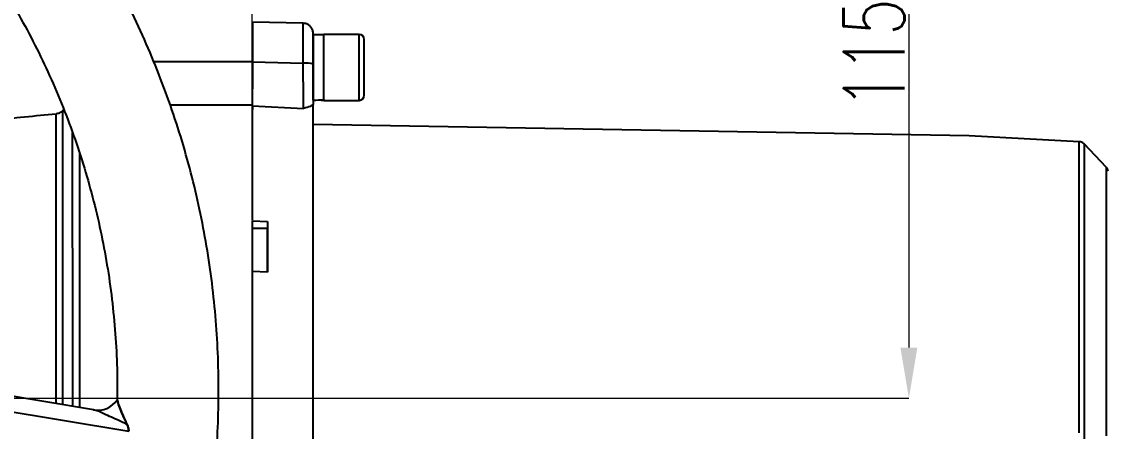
# Model space of a CAD drawing. Header units: millimetres. Extents: x 2379 to 4059, y 879 to 2067.
# Drawn here: x 3220.6 to 3435.1, y 1224.9 to 1305.6 of the extents above; entities that cross this region are included whole.
import ezdxf

# ---------------------------------------------------------------- set-up
doc = ezdxf.new("R2010")
doc.units = ezdxf.units.MM
doc.layers.add('AM_5', color=3, linetype='Continuous', lineweight=25)
doc.styles.add('SLDTEXTSTYLE1', font='txt.shx', dxfattribs={"width": 0.7, "bigfont": 'gbcbig.shx'})
doc.dimstyles.new('SLDDIMSTYLE12$0', dxfattribs={"dimtxt": 12, "dimasz": 10, "dimexe": 0, "dimexo": 0.0625, "dimgap": 0.875, "dimtad": 1, "dimdec": 1, "dimlfac": 1.8, "dimrnd": 1e-09, "dimzin": 12, "dimdsep": 46, "dimtxsty": 'SLDTEXTSTYLE1', "dimcen": 0.09, "dimdle": 8.16, "dimclrd": 3, "dimclre": 3, "dimadec": 0, "dimazin": 3, "dimtfac": 1, "dimtdec": 1, "dimtofl": 0, "dimtmove": 0, "dimatfit": 3, "dimfxl": 0, "dimfrac": 2, "dimtolj": 1, "dimlwd": 5, "dimlwe": 5, "dimarcsym": 0})
doc.dimstyles.new('SLDDIMSTYLE12$3', dxfattribs={"dimtxt": 12, "dimasz": 10, "dimexe": 0, "dimexo": 0.0625, "dimgap": 0.875, "dimtad": 1, "dimdec": 1, "dimlfac": 1.8, "dimrnd": 1e-09, "dimzin": 12, "dimdsep": 46, "dimtxsty": 'SLDTEXTSTYLE1', "dimcen": 0.09, "dimdle": 8.16, "dimclrd": 3, "dimclre": 3, "dimadec": 0, "dimazin": 3, "dimtfac": 1, "dimtdec": 1, "dimtofl": 0, "dimtmove": 0, "dimatfit": 3, "dimfxl": 0, "dimfrac": 2, "dimtolj": 1, "dimlwd": 5, "dimlwe": 5, "dimarcsym": 0})

# ---------------------------------------------------------------- blocks, each defined once
blk = doc.blocks.new('*D28')
at = {"layer": 'AM_5', "color": 3, "lineweight": 5, "transparency": 16777216}
blk.add_line((3266.08, 1303.08), (3266.08, 1422.83), dxfattribs=at)
at = {"layer": 'AM_5', "color": 3, "linetype": 'Continuous', "lineweight": 5, "transparency": 16777216}
for p, q in [((3276.08, 1422.83), (3428.08, 1422.83)), ((3438.08, 1225.93), (3438.08, 1422.83))]:
    blk.add_line(p, q, dxfattribs=at)
at = {"layer": 'AM_5', "color": 3, "transparency": 16777216}
for points in [[(3276.08, 1424.5), (3276.08, 1421.17), (3266.08, 1422.83)], [(3428.08, 1424.5), (3428.08, 1421.17), (3438.08, 1422.83)]]:
    blk.add_solid(points, dxfattribs=at)
at = {"layer": 'Defpoints', "color": 0, "transparency": 16777216}
for p in [(3438.08, 1422.83), (3266.08, 1303.02), (3438.08, 1225.87)]:
    blk.add_point(p, dxfattribs=at)
at = {"layer": 'AM_5', "color": 0, "transparency": 16777216, "insert": (3352.08, 1429.71), "char_height": 12, "attachment_point": 5, "style": 'SLDTEXTSTYLE1'}
blk.add_mtext('\\A1;175', dxfattribs=at)
blk = doc.blocks.new('*D43')
at = {"layer": 'AM_5', "color": 3, "lineweight": 5, "transparency": 16777216}
blk.add_line((3381.35, 1348.79), (3395.7, 1348.79), dxfattribs=at)
at = {"layer": 'AM_5', "color": 3, "linetype": 'Continuous', "lineweight": 5, "transparency": 16777216}
for p, q in [((3395.7, 1338.79), (3395.7, 1241.34)), ((3135.75, 1231.34), (3395.7, 1231.34))]:
    blk.add_line(p, q, dxfattribs=at)
at = {"layer": 'AM_5', "color": 3, "transparency": 16777216}
for points in [[(3394.03, 1338.79), (3397.37, 1338.79), (3395.7, 1348.79)], [(3394.03, 1241.34), (3397.37, 1241.34), (3395.7, 1231.34)]]:
    blk.add_solid(points, dxfattribs=at)
at = {"layer": 'Defpoints', "color": 0, "transparency": 16777216}
for p in [(3381.29, 1348.79), (3135.69, 1231.34), (3395.7, 1231.34)]:
    blk.add_point(p, dxfattribs=at)
at = {"layer": 'AM_5', "color": 0, "transparency": 16777216, "insert": (3388.82, 1299.3), "char_height": 12, "attachment_point": 5, "rotation": 90, "style": 'SLDTEXTSTYLE1'}
blk.add_mtext('\\A1;115', dxfattribs=at)
blk = doc.blocks.new('*D31')
at = {"layer": 'AM_5', "color": 3, "linetype": 'Continuous', "lineweight": 5, "transparency": 16777216}
blk.add_line((3252.82, 1384.1), (3219.14, 1358.1), dxfattribs=at)
at = {"layer": 'AM_5', "color": 3, "lineweight": 5, "transparency": 16777216}
for p, q in [((3151.76, 1306.16), (3151.94, 1306.16)), ((3151.85, 1306.07), (3151.85, 1306.25))]:
    blk.add_line(p, q, dxfattribs=at)
at = {"layer": 'AM_5', "color": 3, "transparency": 16777216}
blk.add_solid([(3218.12, 1359.42), (3220.16, 1356.78), (3211.22, 1351.99)], dxfattribs=at)
at = {"layer": 'Defpoints', "color": 0, "transparency": 16777216}
for p in [(3211.22, 1351.99), (3092.48, 1260.33)]:
    blk.add_point(p, dxfattribs=at)
at = {"layer": 'AM_5', "color": 0, "transparency": 16777216, "insert": (3235.74, 1379.59), "char_height": 12, "attachment_point": 5, "rotation": 37.6642, "style": 'SLDTEXTSTYLE1'}
blk.add_mtext('\\A1;%%C345', dxfattribs=at)

msp = doc.modelspace()

# ---------------------------------------------------------------- linework, layer by layer
at = {"color": 7, "linetype": 'Continuous', "lineweight": 25}
for p, q in [((3276.117, 1305.291), (3266.082, 1305.467)), ((3280.182, 1303.016), (3278.082, 1303.016)), ((3287.182, 1303.076), (3280.182, 1303.076)), ((3246.606, 1297.712), (3266.082, 1297.712)), ((3266.082, 1297.647), (3276.117, 1297.397)), ((3278.082, 1290.251), (3278.082, 1292.409)), ((3278.082, 1292.236), (3278.082, 1290.136)), ((3280.182, 1290.076), (3287.182, 1290.076)), ((3228.87, 1288.278), (3228.556, 1287.964)), ((3266.082, 1289.12), (3249.86, 1289.12)), ((3266.082, 1288.996), (3266.082, 1288.262)), ((3266.082, 1288.996), (3276.187, 1288.479)), ((3407.609, 1283.056), (3278.082, 1285.317)), ((3429.337, 1281.917), (3407.609, 1283.056)), ((3434.67, 1276.895), (3430.347, 1281.452)), ((3266.083, 1266.325), (3269.083, 1266.214)), ((3269.083, 1266.214), (3269.083, 1264.79)), ((3269.083, 1264.79), (3266.083, 1264.79)), ((3269.083, 1256.219), (3266.083, 1256.33)), ((3234.74, 1229.074), (3209.301, 1233.346)), ((3208.022, 1230.464), (3241.674, 1224.85)), ((3239.38, 1231.022), (3239.38, 1231.02)), ((3239.416, 1231.02), (3239.416, 1231.019))]:
    msp.add_line(p, q, dxfattribs=at)
at = {"color": 7, "linetype": 'Continuous', "lineweight": 25, "flags": 128}
for points in [[(3276.117, 1297.397), (3276.117, 1299.195), (3276.117, 1300.877), (3276.117, 1302.369), (3276.117, 1303.604), (3276.117, 1304.527), (3276.117, 1305.098), (3276.117, 1305.291)], [(3278.082, 1290.136), (3278.082, 1290.312), (3278.082, 1290.83), (3278.082, 1291.663), (3278.082, 1292.765), (3278.082, 1294.074), (3278.082, 1295.521), (3278.082, 1297.025), (3278.082, 1298.505), (3278.082, 1299.879), (3278.082, 1301.073), (3278.082, 1302.02), (3278.082, 1302.67), (3278.082, 1302.987), (3278.082, 1303.016)], [(3280.182, 1290.251), (3280.182, 1290.174), (3280.182, 1290.087), (3280.182, 1290.349), (3280.182, 1290.947), (3280.182, 1291.848), (3280.182, 1293.004), (3280.182, 1294.353), (3280.182, 1295.821), (3280.182, 1297.33), (3280.182, 1298.799), (3280.182, 1300.148), (3280.182, 1301.304), (3280.182, 1302.205), (3280.182, 1302.803), (3280.182, 1303.065), (3280.182, 1303.016)], [(3280.182, 1290.341), (3280.182, 1290.705), (3280.182, 1291.481), (3280.182, 1292.535), (3280.182, 1293.81), (3280.182, 1295.236), (3280.182, 1296.736), (3280.182, 1298.227), (3280.182, 1299.627), (3280.182, 1300.861), (3280.182, 1301.86), (3280.182, 1302.57), (3280.182, 1302.953), (3280.182, 1302.993)], [(3287.182, 1290.076), (3287.182, 1290.087), (3287.182, 1290.349), (3287.182, 1290.947), (3287.182, 1291.848), (3287.182, 1293.004), (3287.182, 1294.353), (3287.182, 1295.821), (3287.182, 1297.33), (3287.182, 1298.799), (3287.182, 1300.148), (3287.182, 1301.304), (3287.182, 1302.205), (3287.182, 1302.803), (3287.182, 1303.065), (3287.182, 1303.076)], [(3278.082, 1297.209), (3278.082, 1297.196), (3278.082, 1295.961), (3278.082, 1294.775), (3278.082, 1293.735), (3278.082, 1292.925), (3278.082, 1292.412), (3278.082, 1292.236)], [(3278.082, 1292.576), (3278.082, 1292.535), (3278.082, 1291.481), (3278.082, 1290.705), (3278.082, 1290.251)], [(3429.337, 1224.556), (3429.337, 1229.727), (3429.337, 1234.75), (3429.337, 1239.606), (3429.337, 1244.275), (3429.337, 1248.74), (3429.337, 1252.984), (3429.337, 1256.989), (3429.337, 1260.74), (3429.337, 1264.224), (3429.337, 1267.425), (3429.337, 1270.333), (3429.337, 1272.935), (3429.337, 1275.222), (3429.337, 1277.184), (3429.337, 1278.814), (3429.337, 1280.106), (3429.337, 1281.055), (3429.337, 1281.656), (3429.337, 1281.908), (3429.337, 1281.917)], [(3430.347, 1222.311), (3430.347, 1227.605), (3430.347, 1232.754), (3430.347, 1237.738), (3430.347, 1242.535), (3430.347, 1247.127), (3430.347, 1251.496), (3430.347, 1255.623), (3430.347, 1259.493), (3430.347, 1263.089), (3430.347, 1266.397), (3430.347, 1269.404), (3430.347, 1272.098), (3430.347, 1274.468), (3430.347, 1276.504), (3430.347, 1278.198), (3430.347, 1279.543), (3430.347, 1280.534), (3430.347, 1281.167), (3430.347, 1281.44), (3430.347, 1281.452)], [(3434.67, 1276.895), (3434.67, 1276.888), (3434.67, 1276.634), (3434.67, 1276.022), (3434.671, 1275.055), (3434.671, 1273.737), (3434.671, 1272.072), (3434.671, 1270.069), (3434.671, 1267.736), (3434.671, 1265.081), (3434.671, 1262.118), (3434.671, 1258.857), (3434.671, 1255.313), (3434.671, 1251.501), (3434.671, 1247.437), (3434.671, 1243.137), (3434.671, 1238.62), (3434.671, 1233.906), (3434.671, 1229.013), (3434.671, 1223.963)]]:
    msp.add_lwpolyline(points, dxfattribs=at)
at = {"color": 7, "linetype": 'Continuous', "lineweight": 25}
for centre, radius, start, end in [((3287.182, 1302.076), 1, 360, 90), ((3276.598, 1292.068), 5.35, 73.89602, 95.15846), ((3287.182, 1291.076), 1, 270, 360), ((3235.572, 1233.668), 4.669, 259.74027, 325.43734)]:
    msp.add_arc(centre, radius, start, end, dxfattribs=at)
for centre, start_param, end_param in [((3278.082, 1296.576), 4.712389, 4.9017857), ((3280.182, 1296.576), 4.6181166, 4.712389)]:
    msp.add_ellipse(centre, major_axis=(11.154, 0), ratio=0.5773485, start_param=start_param, end_param=end_param, dxfattribs=at)
for points, knots in [([(3088.65, 1062.611), (3091.21, 1062.636), (3094.79, 1062.67), (3100.06, 1062.949), (3104.524, 1063.284), (3109.84, 1063.85), (3115.409, 1064.623), (3121.223, 1065.633), (3127.194, 1066.889), (3133.27, 1068.4), (3139.408, 1070.171), (3145.573, 1072.205), (3151.737, 1074.504), (3157.873, 1077.07), (3163.962, 1079.9), (3169.981, 1082.994), (3175.914, 1086.348), (3181.743, 1089.961), (3187.453, 1093.826), (3193.028, 1097.94), (3198.456, 1102.298), (3203.721, 1106.892), (3208.813, 1111.716), (3213.717, 1116.764), (3218.424, 1122.027), (3222.922, 1127.497), (3227.2, 1133.165), (3231.249, 1139.022), (3235.059, 1145.059), (3238.62, 1151.265), (3241.926, 1157.629), (3244.966, 1164.142), (3247.735, 1170.791), (3250.226, 1177.566), (3252.431, 1184.453), (3254.346, 1191.442), (3255.965, 1198.52), (3257.282, 1205.673), (3258.295, 1212.89), (3259, 1220.158), (3259.393, 1227.462), (3259.471, 1234.79), (3259.234, 1242.128), (3258.68, 1249.462), (3257.808, 1256.78), (3256.618, 1264.067), (3255.11, 1271.31), (3253.285, 1278.494), (3251.144, 1285.607), (3248.69, 1292.635), (3245.926, 1299.563), (3242.853, 1306.38), (3239.476, 1313.07), (3235.798, 1319.622), (3231.824, 1326.022), (3227.559, 1332.257), (3223.008, 1338.315), (3218.176, 1344.184), (3213.069, 1349.85), (3207.693, 1355.303), (3202.246, 1360.35), (3196.773, 1365.003), (3191.314, 1369.272), (3185.689, 1373.314), (3179.908, 1377.123), (3173.98, 1380.691), (3167.918, 1384.013), (3161.732, 1387.083), (3155.436, 1389.897), (3149.042, 1392.449), (3142.567, 1394.735), (3136.029, 1396.751), (3129.454, 1398.493), (3122.881, 1399.958), (3116.387, 1401.14), (3110.098, 1402.037), (3104.574, 1402.62), (3099.691, 1402.988), (3094.867, 1403.228), (3088.893, 1403.345), (3083.376, 1403.234), (3078.107, 1402.963), (3073.643, 1402.625), (3068.326, 1402.06), (3062.757, 1401.287), (3056.944, 1400.277), (3050.973, 1399.021), (3044.897, 1397.51), (3038.759, 1395.739), (3032.594, 1393.705), (3026.43, 1391.406), (3020.293, 1388.841), (3014.205, 1386.01), (3008.186, 1382.916), (3002.253, 1379.562), (2996.424, 1375.95), (2990.714, 1372.084), (2985.138, 1367.97), (2979.711, 1363.613), (2974.445, 1359.018), (2969.354, 1354.194), (2964.449, 1349.146), (2959.742, 1343.883), (2955.245, 1338.413), (2950.966, 1332.745), (2946.918, 1326.888), (2943.108, 1320.851), (2939.546, 1314.645), (2936.241, 1308.281), (2933.199, 1301.769), (2930.437, 1295.117), (2928.1, 1288.835), (2926.821, 1284.73), (2926.258, 1282.922)], [0, 0, 0, 0, 0.0102074, 0.014274, 0.021037, 0.0280561, 0.0355867, 0.0434511, 0.0515783, 0.0599113, 0.0684099, 0.0770439, 0.085791, 0.0946336, 0.1035582, 0.112554, 0.1216124, 0.1307262, 0.1398897, 0.1490979, 0.1583469, 0.1676331, 0.1769537, 0.1863062, 0.1956884, 0.2050985, 0.2145348, 0.2239961, 0.233481, 0.2429885, 0.2525178, 0.262068, 0.2716385, 0.2812287, 0.2908382, 0.3004664, 0.3101132, 0.3197782, 0.3294613, 0.3391624, 0.3488814, 0.3586183, 0.3683733, 0.3781464, 0.387938, 0.3977483, 0.4075776, 0.4174265, 0.4272956, 0.4371854, 0.4470968, 0.4570307, 0.4669882, 0.4769704, 0.486979, 0.4970156, 0.5070822, 0.5171812, 0.5273154, 0.5374882, 0.5477037, 0.5569145, 0.5661226, 0.5753266, 0.5845258, 0.5937191, 0.6029052, 0.6120821, 0.6212471, 0.6303962, 0.6395236, 0.6486197, 0.6576679, 0.6666375, 0.6754633, 0.6839789, 0.6919633, 0.6976055, 0.7035012, 0.7112199, 0.7214273, 0.7254939, 0.7322569, 0.739276, 0.7468066, 0.754671, 0.7627982, 0.7711312, 0.7796298, 0.7882638, 0.7970109, 0.8058535, 0.8147781, 0.8237739, 0.8328323, 0.8419461, 0.8511096, 0.8603178, 0.8695668, 0.878853, 0.8881736, 0.8975261, 0.9069083, 0.9163184, 0.9257547, 0.935216, 0.9447009, 0.9542084, 0.9637377, 0.9732879, 0.9828584, 0.9924486, 1, 1, 1, 1]), ([(3089.466, 1383.3), (3091.867, 1383.262), (3095.225, 1383.21), (3100.168, 1382.906), (3104.357, 1382.549), (3109.344, 1381.958), (3114.565, 1381.158), (3120.011, 1380.121), (3125.599, 1378.837), (3131.279, 1377.298), (3137.007, 1375.501), (3142.75, 1373.44), (3148.481, 1371.116), (3154.173, 1368.529), (3159.805, 1365.679), (3165.357, 1362.569), (3170.81, 1359.202), (3176.147, 1355.583), (3181.353, 1351.716), (3186.412, 1347.607), (3191.31, 1343.263), (3196.033, 1338.69), (3200.569, 1333.897), (3204.905, 1328.891), (3209.03, 1323.682), (3212.932, 1318.279), (3216.601, 1312.691), (3220.028, 1306.93), (3223.202, 1301.006), (3226.116, 1294.931), (3228.76, 1288.717), (3231.128, 1282.374), (3233.213, 1275.917), (3235.008, 1269.358), (3236.508, 1262.71), (3237.706, 1255.986), (3238.603, 1249.2), (3239.178, 1242.366), (3239.453, 1236.299), (3239.401, 1232.516), (3239.38, 1231.022)], [0, 0, 0, 0, 0.0302952, 0.0423856, 0.0624901, 0.08336, 0.1057536, 0.1291426, 0.1533151, 0.1781023, 0.2033838, 0.2290707, 0.2550958, 0.2814075, 0.3079654, 0.3347376, 0.3616982, 0.3888263, 0.4161047, 0.4435189, 0.4710571, 0.4987089, 0.526466, 0.5543209, 0.5822674, 0.6103001, 0.6384144, 0.6666062, 0.6948723, 0.7232096, 0.7516156, 0.7800883, 0.8086258, 0.8372268, 0.86589, 0.8946146, 0.9234, 0.9522458, 0.9811519, 1, 1, 1, 1]), ([(3266.082, 1297.712), (3266.082, 1298.774), (3266.082, 1300.9), (3266.082, 1303.469), (3266.082, 1305.237), (3266.082, 1305.461), (3266.082, 1305.573)], [0, 0, 0, 0, 0.2503661, 0.5007322, 0.7510982, 1, 1, 1, 1]), ([(3266.082, 1305.467), (3266.082, 1305.355), (3266.082, 1305.133), (3266.082, 1303.334), (3266.082, 1301.687), (3266.082, 1300.62), (3266.082, 1300.576)], [0, 0, 0, 0, 0.32863136, 0.65726272, 0.98589409, 1, 1, 1, 1]), ([(3278.082, 1302.875), (3278.082, 1302.932), (3278.082, 1303.181), (3278.082, 1303.269), (3278.082, 1303.291), (3278.082, 1303.294), (3278.082, 1303.3), (3278.082, 1303.307), (3278.082, 1303.33), (3278.076, 1303.57), (3277.987, 1304.001), (3277.673, 1304.558), (3277.194, 1304.994), (3276.642, 1305.262), (3276.266, 1305.26), (3276.124, 1305.259)], [0, 0, 0, 0, 0.0799652, 0.3519428, 0.420096, 0.4244444, 0.4252673, 0.4262442, 0.4288884, 0.4379541, 0.5614142, 0.669529, 0.7910614, 0.920557, 1, 1, 1, 1]), ([(3278.082, 1302.875), (3278.082, 1302.864), (3278.082, 1302.712), (3278.082, 1301.597), (3278.082, 1299.666), (3278.082, 1298.028), (3278.082, 1297.208)], [0, 0, 0, 0, 0.02552267, 0.35034845, 0.67517422, 1, 1, 1, 1]), ([(3288.182, 1296.576), (3288.182, 1297.268), (3288.182, 1298.332), (3288.182, 1299.612), (3288.182, 1300.494), (3288.182, 1301.203), (3288.182, 1301.889), (3288.182, 1302.002), (3288.182, 1302.076)], [0, 0, 0, 0, 0.2394568, 0.3683607, 0.5, 0.6316393, 0.7605432, 1, 1, 1, 1]), ([(3266.082, 1288.996), (3266.082, 1289.277), (3266.082, 1289.839), (3266.082, 1291.857), (3266.082, 1294.506), (3266.082, 1296.599), (3266.082, 1297.647)], [0, 0, 0, 0, 0.2500466, 0.4994486, 0.7493959, 1, 1, 1, 1]), ([(3266.082, 1296.576), (3266.082, 1296.02), (3266.082, 1294.908), (3266.082, 1293.489), (3266.082, 1292.56), (3266.082, 1292.199), (3266.082, 1292.461), (3266.082, 1292.576)], [0, 0, 0, 0, 0.2095815, 0.4191631, 0.6287446, 0.8383262, 1, 1, 1, 1]), ([(3276.187, 1288.479), (3276.186, 1288.754), (3276.186, 1289.124), (3276.18, 1290.079), (3276.176, 1290.758), (3276.17, 1291.573), (3276.16, 1292.591), (3276.148, 1293.903), (3276.134, 1295.532), (3276.123, 1296.756), (3276.117, 1297.397)], [0, 0, 0, 0, 0.2442896, 0.3290361, 0.4144899, 0.500125, 0.5979924, 0.7157703, 0.8510724, 1, 1, 1, 1]), ([(3278.082, 1297.208), (3278.082, 1296.449), (3278.082, 1294.934), (3278.082, 1292.805), (3278.082, 1290.848), (3278.082, 1289.784), (3278.082, 1289.25)], [0, 0, 0, 0, 0.2507669, 0.5000113, 0.749245, 1, 1, 1, 1]), ([(3288.182, 1291.076), (3288.182, 1291.149), (3288.182, 1291.262), (3288.182, 1291.948), (3288.182, 1292.658), (3288.182, 1293.539), (3288.182, 1294.819), (3288.182, 1295.884), (3288.182, 1296.576)], [0, 0, 0, 0, 0.2394568, 0.3683607, 0.5, 0.6316393, 0.7605432, 1, 1, 1, 1]), ([(3278.082, 1289.25), (3277.937, 1289.13), (3277.644, 1288.889), (3276.674, 1288.616), (3276.187, 1288.479)], [0, 0, 0, 0, 0.4975573, 1, 1, 1, 1]), ([(3227.345, 1287.382), (3223.19, 1286.978), (3215.82, 1286.263), (3208.478, 1285.306), (3205.276, 1284.888)], [0, 0, 0, 0, 0.56379171, 1, 1, 1, 1]), ([(3228.577, 1287.984), (3228.396, 1287.832), (3228.034, 1287.527), (3227.569, 1287.441), (3227.336, 1287.399)], [0, 0, 0, 0, 0.5000001, 1, 1, 1, 1]), ([(3227.353, 1230.314), (3227.353, 1232.261), (3227.353, 1237.131), (3227.353, 1242.483), (3227.352, 1246.653), (3227.352, 1248.899), (3227.352, 1251.105), (3227.352, 1253.268), (3227.352, 1255.386), (3227.352, 1257.458), (3227.351, 1260.423), (3227.351, 1264.313), (3227.35, 1269.016), (3227.349, 1273.634), (3227.348, 1277.438), (3227.347, 1280.46), (3227.347, 1282.788), (3227.346, 1284.743), (3227.346, 1286.23), (3227.345, 1287.215), (3227.344, 1287.332), (3227.344, 1287.392)], [0, 0, 0, 0, 0.0577112, 0.1444095, 0.1693942, 0.1944696, 0.2196359, 0.2448929, 0.2702408, 0.2956794, 0.3212087, 0.3825805, 0.4507211, 0.5256294, 0.607304, 0.6655257, 0.7267557, 0.7909939, 0.8582398, 0.9284932, 1, 1, 1, 1]), ([(3228.569, 1287.904), (3228.57, 1287.927), (3228.57, 1288.069), (3228.571, 1287.41), (3228.571, 1285.869), (3228.572, 1283.289), (3228.573, 1279.786), (3228.574, 1275.351), (3228.575, 1270.021), (3228.576, 1263.834), (3228.576, 1256.841), (3228.577, 1249.114), (3228.577, 1240.678), (3228.578, 1234.288), (3228.578, 1230.624), (3228.578, 1230.109)], [0, 0, 0, 0, 0.016394, 0.101859, 0.1878451, 0.2743525, 0.3613811, 0.4489308, 0.5370018, 0.6255939, 0.7147072, 0.8043418, 0.8944974, 0.9851743, 1, 1, 1, 1]), ([(3266.083, 1266.407), (3266.083, 1267.104), (3266.083, 1270.076), (3266.083, 1274.526), (3266.083, 1279.669), (3266.083, 1283.821), (3266.082, 1287.104), (3266.082, 1288.448), (3266.082, 1289.12)], [0, 0, 0, 0, 0.0577205, 0.2461764, 0.4346323, 0.6230882, 0.8115441, 1, 1, 1, 1]), ([(3266.083, 1281.058), (3266.083, 1282.207), (3266.083, 1284.556), (3266.082, 1287.223), (3266.082, 1288.405), (3266.082, 1288.996)], [0, 0, 0, 0, 0.3234516, 0.6617258, 1, 1, 1, 1]), ([(3230.619, 1229.766), (3230.619, 1231.509), (3230.619, 1235.679), (3230.617, 1241.998), (3230.615, 1248.495), (3230.614, 1253.011), (3230.613, 1255.741), (3230.612, 1257.026), (3230.611, 1258.25), (3230.611, 1259.414), (3230.61, 1260.521), (3230.608, 1263.64), (3230.606, 1268.497), (3230.602, 1274.474), (3230.603, 1279.135), (3230.594, 1282.125), (3230.594, 1283.334), (3230.594, 1283.661)], [0, 0, 0, 0, 0.0708686, 0.1695597, 0.2704087, 0.3610308, 0.383079, 0.4044252, 0.4250694, 0.4450117, 0.4642519, 0.4827902, 0.6102084, 0.7376719, 0.865182, 0.9635673, 1, 1, 1, 1]), ([(3430.353, 1281.423), (3430.315, 1281.469), (3430.173, 1281.643), (3429.826, 1281.842), (3429.506, 1281.885), (3429.35, 1281.905)], [0, 0, 0, 0, 0.1560443, 0.589322, 1, 1, 1, 1]), ([(3232.034, 1229.528), (3232.034, 1230.755), (3232.033, 1234.837), (3232.031, 1241.52), (3232.029, 1249.57), (3232.026, 1257.323), (3232.023, 1264.673), (3232.02, 1271.408), (3232.017, 1276.349), (3232.015, 1278.734), (3232.014, 1279.464)], [0, 0, 0, 0, 0.0570997, 0.1899714, 0.32791, 0.4709149, 0.6189859, 0.7721223, 0.9303237, 1, 1, 1, 1]), ([(3435.054, 1276.141), (3435.019, 1276.281), (3434.958, 1276.534), (3434.79, 1276.732), (3434.715, 1276.821)], [0, 0, 0, 0, 0.5529909, 1, 1, 1, 1]), ([(3266.083, 1208.908), (3266.083, 1212.202), (3266.083, 1218.791), (3266.083, 1228.343), (3266.083, 1237.525), (3266.083, 1246.235), (3266.083, 1254.347), (3266.083, 1261.084), (3266.083, 1264.763), (3266.083, 1266.238)], [0, 0, 0, 0, 0.149957, 0.2999139, 0.4498709, 0.5998278, 0.7497848, 0.8997417, 1, 1, 1, 1]), ([(3269.083, 1256.219), (3269.083, 1257.49), (3269.083, 1260.513), (3269.083, 1263.221), (3269.083, 1264.79)], [0, 0, 0, 0, 0.4203629, 1, 1, 1, 1]), ([(3239.416, 1231.02), (3239.424, 1230.985), (3239.443, 1230.907), (3239.628, 1230.256), (3240.147, 1228.742), (3240.889, 1227.185), (3241.386, 1226.144)], [0, 0, 0, 0, 0.1105283, 0.2490059, 0.4974103, 1, 1, 1, 1]), ([(3241.409, 1226.143), (3240.901, 1227.185), (3240.143, 1228.743), (3239.637, 1230.233), (3239.447, 1230.889), (3239.427, 1230.977), (3239.416, 1231.02)], [0, 0, 0, 0, 0.5024672, 0.7509757, 0.8756525, 1, 1, 1, 1]), ([(3241.409, 1226.143), (3241.021, 1226.333), (3240.093, 1226.786), (3238.646, 1227.424), (3237.081, 1228.158), (3235.697, 1228.817), (3235.019, 1228.999), (3234.74, 1229.074)], [0, 0, 0, 0, 0.1543805, 0.3689656, 0.5771659, 0.8257398, 1, 1, 1, 1]), ([(3241.386, 1226.144), (3241.396, 1226.115), (3241.459, 1225.925), (3241.575, 1225.633), (3241.672, 1225.221), (3241.674, 1224.97), (3241.674, 1224.85)], [0, 0, 0, 0, 0.0709429, 0.4685237, 0.7475032, 1, 1, 1, 1]), ([(3241.674, 1224.85), (3241.674, 1224.969), (3241.673, 1225.22), (3241.563, 1225.662), (3241.468, 1225.958), (3241.409, 1226.143)], [0, 0, 0, 0, 0.2505518, 0.5313012, 1, 1, 1, 1])]:
    msp.add_open_spline(points, degree=3, knots=knots, dxfattribs=at)
for points in [[(3266.082, 1297.647), (3266.082, 1298.701), (3266.082, 1300.808), (3266.082, 1303.362), (3266.082, 1305.126), (3266.082, 1305.353), (3266.082, 1305.467)], [(3266.082, 1300.826), (3266.082, 1300.762), (3266.082, 1300.634), (3266.082, 1299.652), (3266.082, 1298.247), (3266.082, 1297.133), (3266.082, 1296.576)], [(3266.082, 1289.12), (3266.082, 1289.398), (3266.082, 1289.954), (3266.082, 1291.96), (3266.082, 1294.59), (3266.082, 1296.671), (3266.082, 1297.712)], [(3278.083, 1202.366), (3278.083, 1206.017), (3278.083, 1213.321), (3278.083, 1223.964), (3278.083, 1234.207), (3278.083, 1243.907), (3278.083, 1252.947), (3278.083, 1261.209), (3278.083, 1268.59), (3278.083, 1274.995), (3278.083, 1280.35), (3278.083, 1284.558), (3278.082, 1287.678), (3278.082, 1288.726), (3278.082, 1289.25)], [(3269.083, 1266.214), (3269.083, 1264.638), (3269.083, 1261.485), (3269.083, 1257.974), (3269.083, 1256.219)], [(3266.083, 1254.795), (3266.083, 1256.553), (3266.083, 1260.067), (3266.083, 1263.216), (3266.083, 1264.79)], [(3266.083, 1208.604), (3266.083, 1211.518), (3266.083, 1217.346), (3266.083, 1225.84), (3266.083, 1234.069), (3266.083, 1241.94), (3266.083, 1249.441), (3266.083, 1254.034), (3266.083, 1256.33)]]:
    msp.add_open_spline(points, degree=3, dxfattribs=at)

# ---------------------------------------------------------------- dimensions: what is measured, and where the dimension line sits
at = {"layer": 'AM_5'}
dim = msp.add_linear_dim(base=(3438.083, 1422.835), p1=(3266.082, 1303.021), p2=(3438.083, 1225.869), text='175', dimstyle='SLDDIMSTYLE12$0', override={"dimlfac": 1, "dimpost": ''}, dxfattribs=at)
dim.commit()
dim.dimension.update_dxf_attribs({"geometry": '*D28', "text_midpoint": (3352.082, 1429.71)})
dim = msp.add_diameter_dim_2p(p1=(3092.48, 1260.333), p2=(3211.221, 1351.987), text='%%C345', dimstyle='SLDDIMSTYLE12$3', override={"dimlfac": 1, "dimpost": ''}, dxfattribs=at)
dim.commit()
dim.dimension.update_dxf_attribs({"geometry": '*D31', "text_midpoint": (3235.735, 1379.595)})
dim = msp.add_linear_dim(base=(3395.7, 1231.342), p1=(3381.287, 1348.791), p2=(3135.692, 1231.342), angle=90, text='115', dimstyle='SLDDIMSTYLE12$0', override={"dimlfac": 1}, dxfattribs=at)
dim.commit()
dim.dimension.update_dxf_attribs({"geometry": '*D43', "text_midpoint": (3395.7, 1299.296), "dimtype": 160})

doc.saveas('drawing.dxf')
